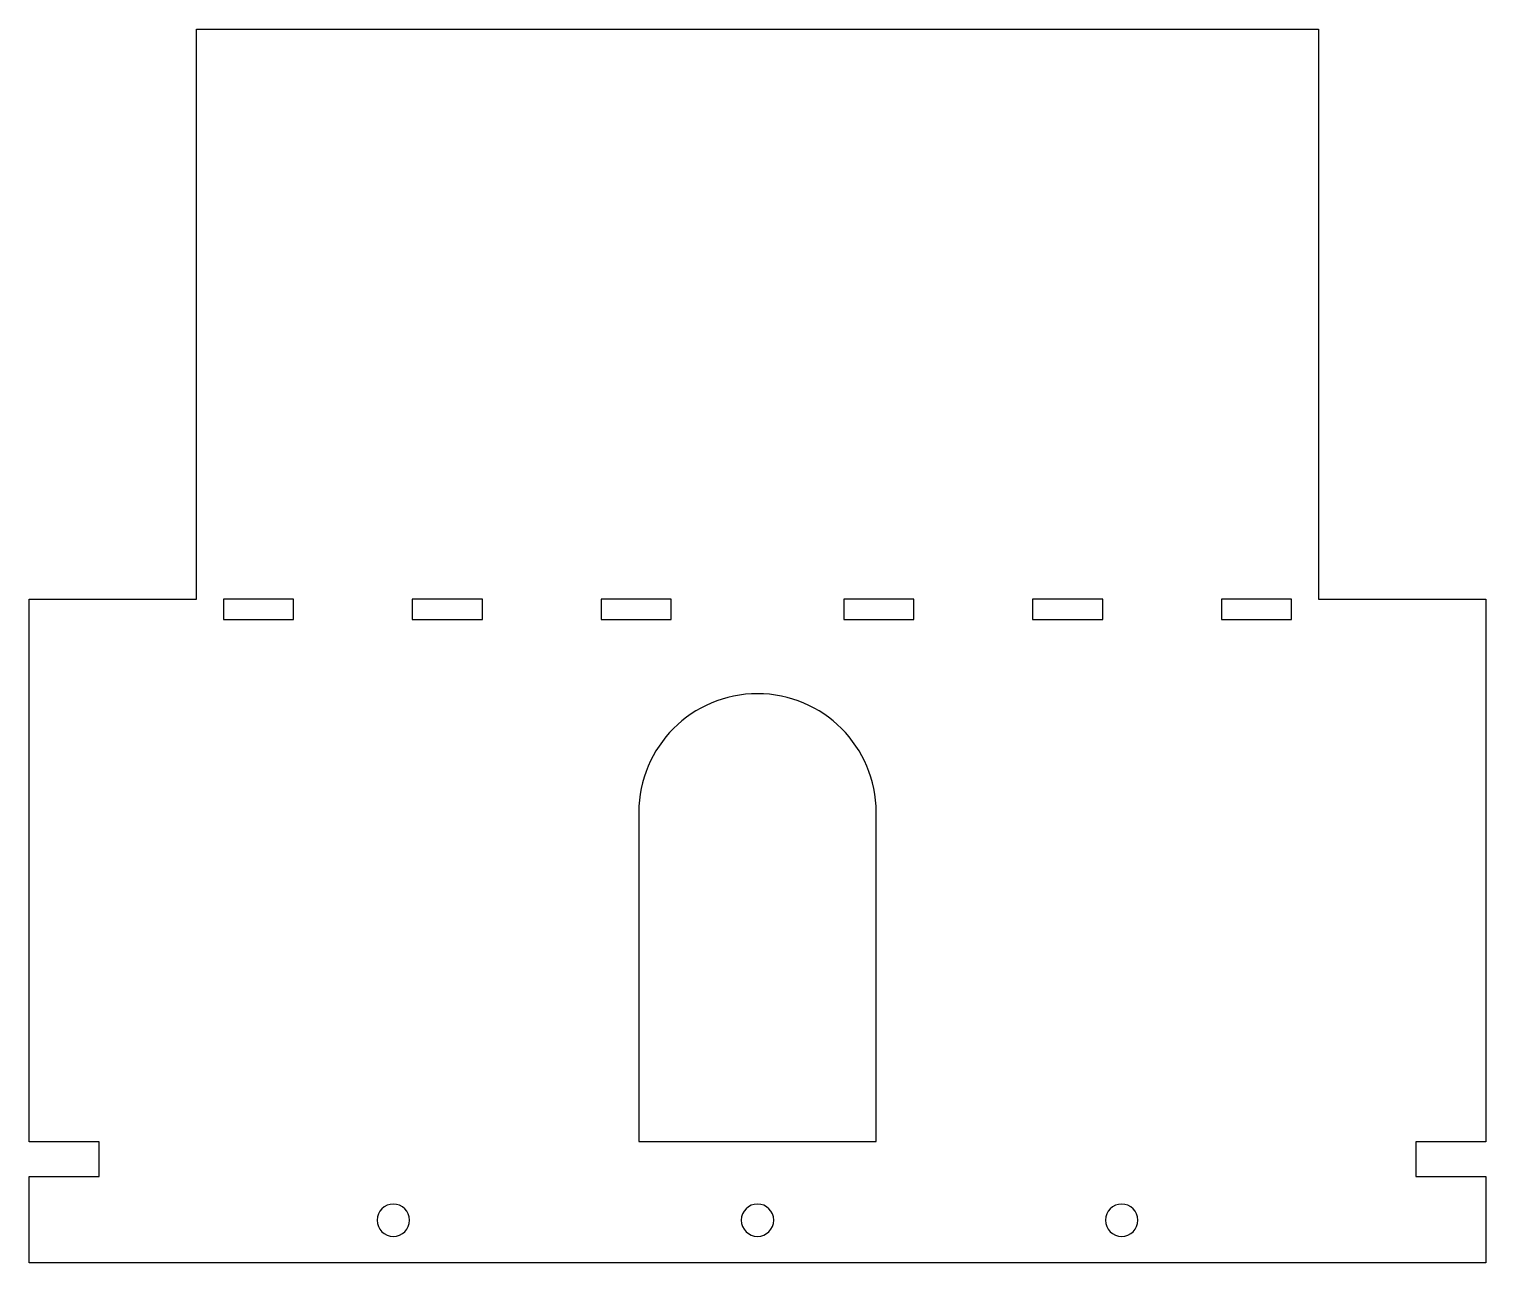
# Model space of a CAD drawing. Header units: millimetres. Extents: x 0 to 135, y 0 to 114.
import ezdxf

# ---------------------------------------------------------------- set-up
doc = ezdxf.new("R2010")
doc.units = ezdxf.units.MM
doc.header["$MEASUREMENT"] = 0
doc.layers.add('INTERIOR_PROFILES', color=7, linetype='Continuous')
doc.layers.add('OUTER_PROFILES', color=7, linetype='Continuous')

msp = doc.modelspace()

# ---------------------------------------------------------------- linework, layer by layer
at = {"layer": 'INTERIOR_PROFILES'}
for points in [[(18, 61.5), (18, 59.6), (24.5, 59.6), (24.5, 61.5)], [(35.5, 59.6), (42, 59.6), (42, 61.5), (35.5, 61.5)], [(59.5, 59.6), (59.5, 61.5), (53, 61.5), (53, 59.6)], [(82, 61.5), (75.5, 61.5), (75.5, 59.6), (82, 59.6)], [(99.5, 59.6), (99.5, 61.5), (93, 61.5), (93, 59.6)], [(117, 61.5), (110.5, 61.5), (110.5, 59.6), (117, 59.6)]]:
    msp.add_lwpolyline(points, close=True, dxfattribs=at)
msp.add_lwpolyline([(56.5, 41.74), (56.5, 11.24), (78.5, 11.24), (78.5, 41.74, 1)], format="xyb", close=True, dxfattribs=at)
at = {"layer": 'INTERIOR_PROFILES', "extrusion": (0, 0, -1)}
for centre in [(-33.75, 3.95), (-67.5, 3.95), (-101.25, 3.95)]:
    msp.add_circle(centre, 1.5, dxfattribs=at)
at = {"layer": 'OUTER_PROFILES'}
msp.add_lwpolyline([(6.5, 11.2), (0, 11.2), (0, 61.5), (15.5, 61.5), (15.5, 114.32), (119.5, 114.32), (119.5, 61.5), (135, 61.5), (135, 11.2), (128.5, 11.2), (128.5, 8), (135, 8), (135, 0), (0, 0), (0, 8), (6.5, 8)], close=True, dxfattribs=at)

doc.saveas('drawing.dxf')
